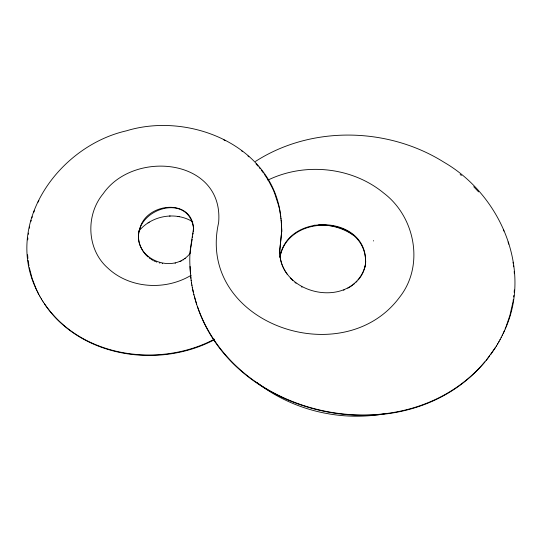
<?xml version="1.0" encoding="UTF-8"?>
<svg xmlns="http://www.w3.org/2000/svg" width="542" height="542" viewBox="0 0 542 542"><rect width="100%" height="100%" fill="white"/><g stroke="black" fill="none" stroke-linecap="round" stroke-linejoin="round"><path stroke-width="0.81" d="M193.487 228.704L190.547 247.999C189.111 258.006 189.978 268.249 190.906 278.263M193.575 229.266L193.419 231.42M281.711 231.63L281.704 229.347M365.654 261.623C364.929 214.666 287.626 213.013 279.963 257.457M190.046 253.453L190.445 249.754M281.718 231.068L279.896 248.995M279.713 250.363L279.868 255.025M365.728 261.671L365.389 264.503M514.182 292.328L514.358 289.997M279.753 249.903L280.377 258.791M281.684 231.63L279.808 249.828M27.71 239.862L27.879 238.013M279.747 250.451L279.814 249.279M365.464 263.927C369.082 214.923 287.687 211.048 279.963 256.928M513.687 296.975L513.863 295.424M28.313 234.313L28.496 233.08M365.294 265.072L365.491 263.974M513.017 301.616L513.376 299.299M190.642 248.548L191.082 245.844M191.177 245.255L192.146 239.3M192.457 237.376L192.647 236.21M192.979 234.137L193.176 232.958M512.881 302.389L509.907 315.424L506.059 326.711M365.396 264.55L364.962 266.779M365.084 266.217L365.301 265.119M29.343 228.182L29.586 226.963M364.827 267.348L365.064 266.257M364.929 266.82L363.56 271.237M30.88 221.509L31.212 220.303M364.522 268.473L364.78 267.389M31.903 217.904L32.276 216.712M364.454 268.507C350.051 308.168 284.218 295.912 279.997 255.729M33.672 212.559L34.322 210.797M505.158 328.933L505.761 327.449M363.336 271.786L362.591 273.392M503.206 333.344C533.863 271.888 501.181 195.289 444.074 162.288C387.977 126.984 311.467 125.317 255.37 161.496M504.473 330.674L502.17 335.525M38.028 202.132L38.861 200.425M501.079 337.7L502.434 335.058M499.948 339.854L501.35 337.232M362.042 274.448L362.32 273.927M498.776 341.988L500.219 339.387M497.556 344.109L499.04 341.528M361.446 275.485L361.751 274.97M496.289 346.209L497.82 343.648M496.553 345.755L490.788 354.434M361.135 276L360.471 277.009M495.239 347.842L486.215 360.376M360.125 277.504L358.242 279.916M489.562 355.986C412.347 458.932 226.752 420.816 194.483 296.853M189.89 253.615C172.004 276.156 129.938 257.294 139.958 228.331C146.022 203.277 191.055 197.715 193.467 227.64A47.737 40.027 -16 0 1 193.569 228.697M484.86 361.866C406.364 454.155 236.583 420.28 197.403 306.332M356.995 281.291L356.114 282.172M354.719 283.452L353.75 284.272M352.74 285.058L351.697 285.817M184.903 258.791L185.262 258.534M351.162 286.183L350.071 286.894M148.027 222.918L149.246 222.159M183.04 259.984L183.42 259.753M348.946 287.572L349.515 287.233M191.272 275.187C165.777 290.722 129.877 288.845 107.804 268.046C86.679 249.476 85.446 214.991 103.183 193.731C134.091 149.03 224.266 158.562 218.622 222.694C195.892 323.1 342.734 374.258 399.691 297.097C424.623 265.478 415.091 216.786 383.777 193.115C351.995 166.855 304.8 162.146 267.924 180.1M347.795 288.215L348.377 287.897M214.442 339.17C159.097 368.485 80.853 357.334 44.376 303.683M214.517 339.631C158.576 369.346 78.875 357.402 43.313 302.063M181.075 261.041L181.475 260.837M179.842 261.603L180.256 261.42M343.54 290.194L344.17 289.943M175.093 263.195L175.54 263.08M169.436 216.041L170.161 216.014M326.765 225.323L328.411 225.533M177.884 216.441L179.382 216.692M162.187 263.595L162.647 263.669M159.463 262.978L159.917 263.094M156.387 261.955L156.814 262.118M155.527 261.603L154.687 261.224M153.853 260.824L154.267 261.027M223.86 139.897L225.499 140.73M152.641 260.174L153.04 260.397M301.42 286.799L302.043 287.152M151.848 259.706L152.241 259.943M151.069 259.218L151.455 259.469M149.944 258.446L150.317 258.71M241.447 150.723L242.41 151.448M149.213 257.904L149.578 258.175M296.054 283.236L294.943 282.362M460.165 174.463L461.398 175.466M148.156 257.043L146.184 255.187M247.972 156.008L248.859 156.807M292.809 280.512L290.343 278.053M473.708 186.692L478.586 191.868M145.873 254.862L144.416 253.161M256.048 163.921L258.019 166.13M259.171 167.485L260.296 168.853M261.393 170.242L263.507 173.074M144.138 252.809L142.864 250.98M286.874 273.791L287.274 274.347M264.53 174.524L266.163 176.963M285.736 272.111L286.108 272.673M42.269 300.437L43.577 302.558M266.488 177.458L267.111 178.453M41.267 298.791L42.54 300.932M285.377 271.535L284.367 269.801M267.423 178.955L268.927 181.482M142.627 250.607L140.642 246.651M40.298 297.131L41.538 299.286M39.356 295.458L40.569 297.626M269.218 181.99L272.206 187.722M39.627 295.952L37.588 292.063M283.744 268.622L284.049 269.211M38.726 294.265L36.748 290.349M283.168 267.43L283.452 268.026M37.025 290.851C3.266 223.487 58.793 146.164 126.401 130.832C189.924 111.245 274.808 146.306 280.973 218.873M272.463 188.25L273.202 189.849M503.328 229.672L503.952 231.095M36.219 289.13L32.141 278.554L29.309 267.667M273.432 190.384L274.36 192.552M282.633 266.224L282.897 266.827M274.584 193.094L278.751 205.987M282.145 265.004L282.382 265.614M140.486 246.244C126.713 212.308 187.938 188.914 193.562 228.202A47.682 40 -16 0 1 193.663 229.259M281.915 264.394L281.494 263.161M508.098 241.949L508.809 244.157M196.699 304.475L193.867 294.469M281.298 262.538L280.499 259.422M193.961 294.983L192.769 289.699M278.893 206.563L279.286 208.291M193.392 292.599L192.288 287.307M279.408 208.873L279.868 211.204M191.848 284.916L192.383 287.822M28.956 265.831L28.116 260.296M279.984 211.787L280.77 217.091M191.455 282.524L191.949 285.431M513.064 262.199L513.294 263.724M191.109 280.133L191.556 283.046M513.511 265.255L513.714 266.793M191.211 280.654L190.554 275.35M280.98 218.297L281.135 220.628M27.906 258.446L27.595 254.733M281.142 220.059L281.278 222.335M514.189 271.406L514.365 273.717M281.284 221.766L281.562 226.868M190.438 273.493L190.059 266.4M281.4 223.399L281.616 228.08M281.623 227.518L281.664 229.103M281.671 228.534L281.698 229.91M281.725 229.991L281.725 231.109M138.854 231.109A38.306 33.204 -11.8 0 1 192.762 221.82M314.265 225.242A53.055 47.066 6.1 0 1 315.092 225.16M318.411 224.977A53.055 47.066 6.1 0 1 353.994 235.628M373.363 240.621A55.257 46.219 -1 0 1 373.553 241M384.136 413.864A147.078 130.466 10 0 1 329.827 414.041L323.913 412.963A147.078 130.466 10 0 1 256.576 382.252"/></g></svg>
